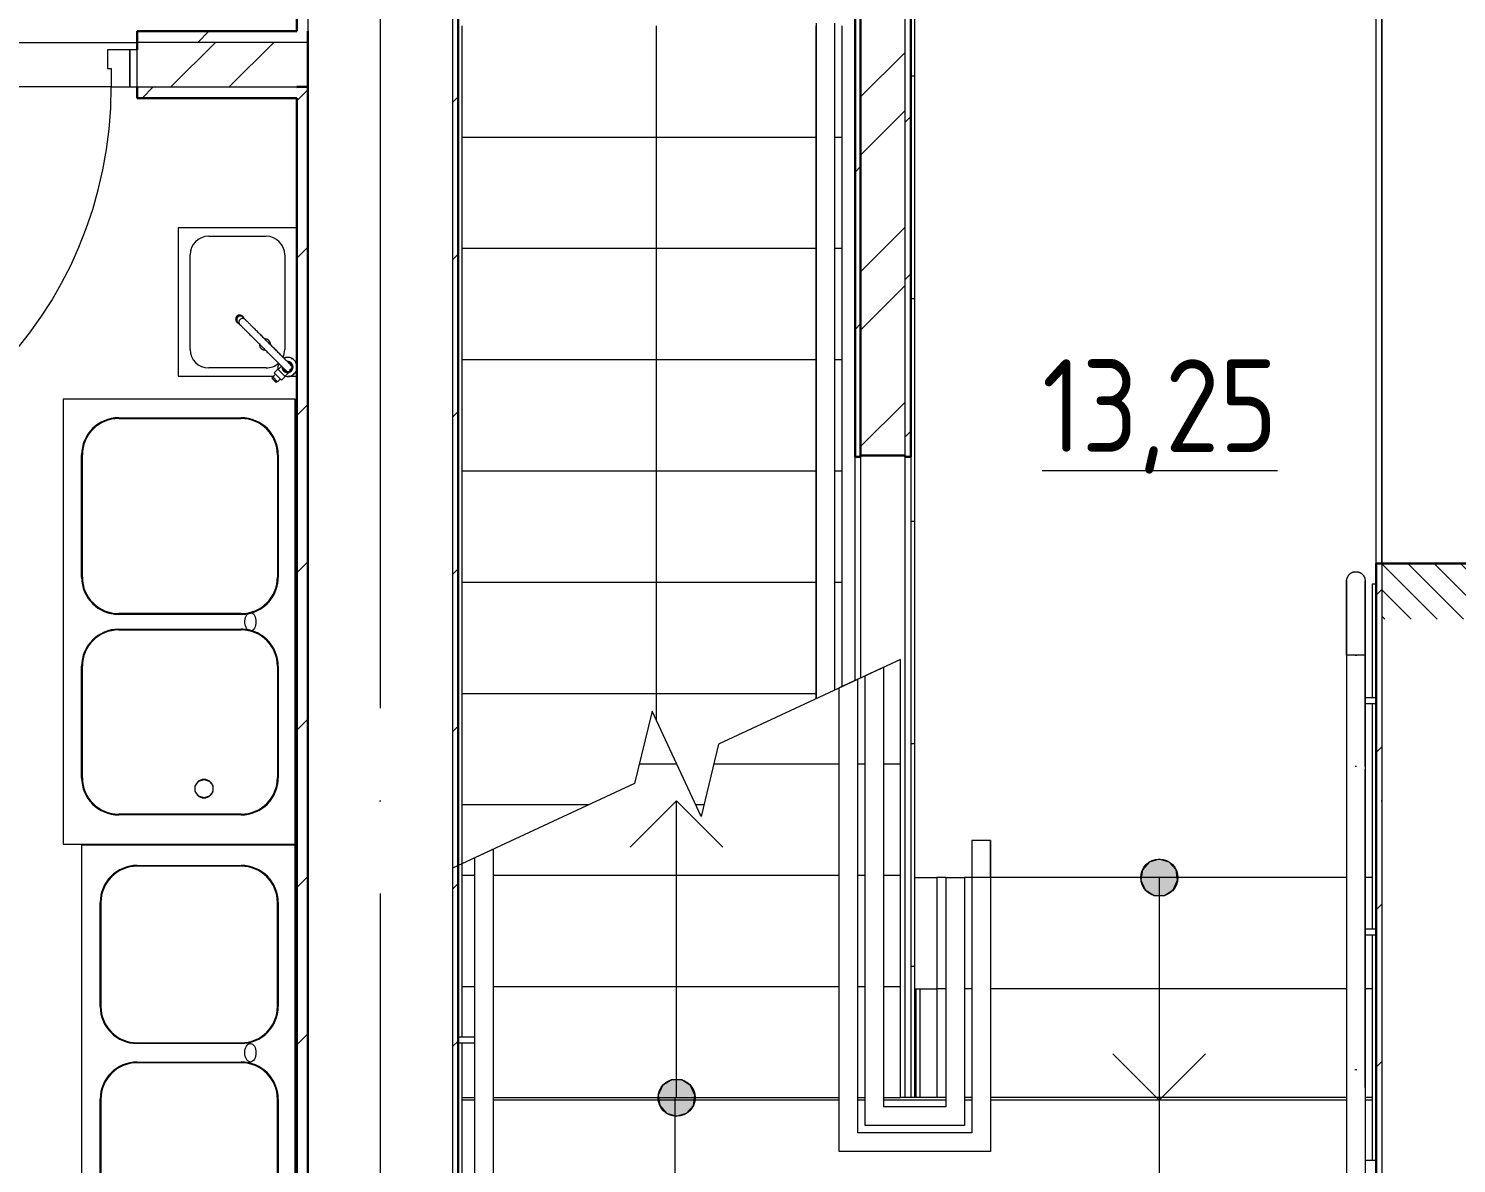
# Model space of a CAD drawing. Header units: millimetres. Extents: x -88595 to 880822, y -1054509 to -148035.
# Drawn here: x 203415 to 207264, y -246229 to -243169 of the extents above; entities that cross this region are included whole.
import ezdxf

# ---------------------------------------------------------------- set-up
doc = ezdxf.new("R2010")
doc.units = ezdxf.units.MM
doc.linetypes.add('ADSK_Линия сетки', pattern=[25, 20, -2.5, 0, -2.5])
doc.linetypes.add('ADSK_Штриховая_ш2 п1_5', pattern=[4.5, 3, -1.5])
for name, color, linetype, lineweight in [('Двери', 7, 'Continuous', 9), ('Лестницы', 7, 'Continuous', 9), ('Марки помещений', 7, 'Continuous', 20), ('Обобщенные модели', 7, 'Continuous', 18), ('Оборудование', 7, 'Continuous', 18), ('Ограждение', 7, 'Continuous', 9), ('Оси', 7, 'Continuous', 9), ('Перекрытие', 7, 'Continuous', 18), ('Сантехника', 7, 'Continuous', 18), ('Стены внутренние', 7, 'Continuous', 18), ('Стены наружные', 7, 'Continuous', 18), ('Стены штриховка', 7, 'Continuous', 9), ('Стрелки вверх', 7, 'Continuous', 18)]:
    doc.layers.add(name, color=color, linetype=linetype, lineweight=lineweight)
doc.styles.add('GOST Common_3', font='GOST_Common.ttf', dxfattribs={"width": 0.9, "height": 2.5})

# ---------------------------------------------------------------- blocks, each defined once
blk = doc.blocks.new('1 этаж')
at = {"layer": 'Двери', "lineweight": 18, "true_color": 0xff0000}
h = blk.add_hatch(dxfattribs=at)
h.set_pattern_fill('FP_2', color=1, angle=-90, style=0, pattern_type=2)
h.set_pattern_definition([(315, (243467.71, 684677.605), (35.3553, 35.3553), [])])
h.paths.add_polyline_path([(243192.7, 683552.6), (243742.7, 683552.6), (243742.7, 683702.6), (243192.7, 683702.6)])
h.paths.add_polyline_path([(243192.7, 685402.6), (243742.7, 685402.6), (243742.7, 685552.6), (243192.7, 685552.6)])
at = {"layer": 'Ограждение'}
h = blk.add_hatch(dxfattribs=at)
h.set_pattern_fill('FP_25', color=256, style=0, pattern_type=2)
h.set_pattern_definition([(0, (215928.7, 665702.34), (0, 600), []), (90, (215928.7, 665702.34), (-600, 4e-14), [])])
h.paths.add_polyline_path([(241922.7, 682262.6), (241932.7, 682262.6), (241932.7, 685392.6), (241922.7, 685402.6), (241922.7, 682289.9)])
at = {"layer": 'Стрелки вверх'}
h = blk.add_hatch(color=256, dxfattribs=at)
edge = h.paths.add_edge_path()
edge.add_arc((242592.7, 682855.7), 50, 0, 360)
for points in [[(242606.8, 682807.7), (242630.5, 682822.9), (242642.2, 682848.6), (242638.2, 682876.4), (242619.7, 682897.7), (242592.7, 682905.7), (242565.7, 682897.7), (242547.2, 682876.4), (242543.2, 682848.6), (242554.9, 682822.9), (242578.6, 682807.7)], [(241291.5, 682212.6), (241318.5, 682220.5), (241336.9, 682241.8), (241341, 682269.7), (241329.2, 682295.3), (241305.5, 682310.6), (241277.4, 682310.6), (241253.7, 682295.3), (241242, 682269.7), (241246, 682241.8), (241264.4, 682220.5)]]:
    blk.add_hatch(color=256, dxfattribs=at).paths.add_polyline_path(points)
h = blk.add_hatch(color=256, dxfattribs=at)
edge = h.paths.add_edge_path()
edge.add_arc((241291.5, 682262.6), 50, 0, 360)
at = {"layer": 'Двери'}
for p, q in [((239817.7, 685087.6), (239757.7, 685087.6)), ((239757.7, 685087.6), (239757.7, 685037.6)), ((239817.7, 684987.6), (239817.7, 685087.6)), ((239817.7, 685087.6), (239817.7, 684987.6)), ((239837.7, 685087.6), (239817.7, 685087.6)), ((239837.7, 684987.6), (239837.7, 685087.6)), ((239757.7, 685037.6), (239767.7, 685037.6)), ((239767.7, 685037.6), (239767.7, 684987.6)), ((239767.7, 684987.6), (239817.7, 684987.6)), ((239817.7, 684987.6), (239837.7, 684987.6))]:
    blk.add_line(p, q, dxfattribs=at)
at = {"layer": 'Двери', "linetype": 'ADSK_Штриховая_ш2 п1_5'}
for p, q in [((243742.7, 683702.6), (243192.7, 683702.6)), ((243192.7, 683702.6), (243192.7, 683552.6))]:
    blk.add_line(p, q, dxfattribs=at)
at = {"layer": 'Двери'}
blk.add_arc((238657.7, 684987.6), 1110, 270, 0, dxfattribs=at)
at = {"layer": 'Лестницы'}
for p, q in [((240712.7, 684852.6), (241668.1, 684852.6)), ((240712.7, 684852.6), (241668.1, 684852.6)), ((241718.1, 684852.6), (241738.1, 684852.6)), ((241718.1, 684852.6), (241738.1, 684852.6)), ((240712.7, 684552.6), (241668.1, 684552.6)), ((240712.7, 684552.6), (241668.1, 684552.6)), ((241718.1, 684552.6), (241738.1, 684552.6)), ((241718.1, 684552.6), (241738.1, 684552.6)), ((240712.7, 684252.6), (241668.1, 684252.6)), ((240712.7, 684252.6), (241668.1, 684252.6)), ((241718.1, 684252.6), (241738.1, 684252.6)), ((241718.1, 684252.6), (241738.1, 684252.6)), ((240712.7, 683952.6), (241668.1, 683952.6)), ((240712.7, 683952.6), (241668.1, 683952.6)), ((241718.1, 683952.6), (241738.1, 683952.6)), ((241718.1, 683952.6), (241738.1, 683952.6)), ((240712.7, 683652.6), (241668.1, 683652.6)), ((240712.7, 683652.6), (241668.1, 683652.6)), ((241718.1, 683652.6), (241738.1, 683652.6)), ((241718.1, 683652.6), (241738.1, 683652.6)), ((241895.2, 683444.1), (241404.7, 683215.4)), ((241895.2, 683162.6), (241895.2, 683444.1)), ((240712.7, 683352.6), (241668.1, 683352.6)), ((240712.7, 683352.6), (241668.1, 683352.6)), ((241225.4, 683304.2), (241178.2, 683109.8)), ((241357.5, 683021), (241225.4, 683304.2)), ((241404.7, 683215.4), (241357.5, 683021)), ((241191, 683162.6), (241291.5, 683162.6)), ((241191, 683162.6), (241291.5, 683162.6)), ((241391.9, 683162.6), (241730.2, 683162.6)), ((241391.9, 683162.6), (241730.2, 683162.6)), ((241780.2, 683162.6), (241800.2, 683162.6)), ((241780.2, 683162.6), (241800.2, 683162.6)), ((241850.2, 683162.6), (241895.2, 683162.6)), ((241850.2, 683162.6), (241895.2, 683162.6)), ((241895.2, 682862.6), (241895.2, 683162.6)), ((241178.2, 683109.8), (240687.7, 682881.1)), ((240712.7, 683052.6), (241055.6, 683052.6)), ((240712.7, 683052.6), (241055.6, 683052.6)), ((241342.8, 683052.6), (241365.2, 683052.6)), ((241342.8, 683052.6), (241365.2, 683052.6)), ((240712.7, 682862.6), (240747.7, 682862.6)), ((240712.7, 682862.6), (240747.7, 682862.6)), ((240797.7, 682862.6), (241730.2, 682862.6)), ((240797.7, 682862.6), (241730.2, 682862.6)), ((241780.2, 682862.6), (241800.2, 682862.6)), ((241780.2, 682862.6), (241800.2, 682862.6)), ((241850.2, 682862.6), (241895.2, 682862.6)), ((241850.2, 682862.6), (241895.2, 682862.6)), ((241895.2, 682562.6), (241895.2, 682862.6)), ((242017.7, 682855.7), (241992.7, 682855.7)), ((241992.7, 682855.7), (241992.7, 682555.7)), ((242017.7, 682855.7), (241992.7, 682855.7)), ((242087.7, 682855.7), (242067.7, 682855.7)), ((242087.7, 682855.7), (242067.7, 682855.7)), ((243097.7, 682855.7), (242137.7, 682855.7)), ((243097.7, 682855.7), (242137.7, 682855.7)), ((243167.7, 682855.7), (243147.7, 682855.7)), ((243167.7, 682855.7), (243147.7, 682855.7)), ((240712.7, 682562.6), (240747.7, 682562.6)), ((240712.7, 682562.6), (240747.7, 682562.6)), ((240797.7, 682562.6), (241730.2, 682562.6)), ((240797.7, 682562.6), (241730.2, 682562.6)), ((241780.2, 682562.6), (241800.2, 682562.6)), ((241780.2, 682562.6), (241800.2, 682562.6)), ((241850.2, 682562.6), (241895.2, 682562.6)), ((241850.2, 682562.6), (241895.2, 682562.6)), ((241895.2, 682262.6), (241895.2, 682562.6)), ((241992.7, 682555.7), (241992.7, 682262.6)), ((242017.7, 682555.7), (241992.7, 682555.7)), ((242017.7, 682555.7), (241992.7, 682555.7)), ((242087.7, 682555.7), (242067.7, 682555.7)), ((242087.7, 682555.7), (242067.7, 682555.7)), ((243097.7, 682555.7), (242137.7, 682555.7)), ((243097.7, 682555.7), (242137.7, 682555.7)), ((243167.7, 682555.7), (243147.7, 682555.7)), ((243167.7, 682555.7), (243147.7, 682555.7)), ((240712.7, 682262.6), (240747.7, 682262.6)), ((240712.7, 682262.6), (240747.7, 682262.6)), ((240797.7, 682262.6), (241730.2, 682262.6)), ((240797.7, 682262.6), (241730.2, 682262.6)), ((241780.2, 682262.6), (241800.2, 682262.6)), ((241780.2, 682262.6), (241800.2, 682262.6)), ((241850.2, 682262.6), (241895.2, 682262.6)), ((241850.2, 682262.6), (241895.2, 682262.6)), ((241992.7, 682262.6), (241895.2, 682262.6)), ((242017.7, 682262.6), (241992.7, 682262.6)), ((242017.7, 682255.7), (241992.7, 682255.7)), ((242087.7, 682262.6), (242067.7, 682262.6)), ((242087.7, 682255.7), (242067.7, 682255.7)), ((243097.7, 682262.6), (242137.7, 682262.6)), ((243097.7, 682255.7), (242137.7, 682255.7)), ((243167.7, 682262.6), (243147.7, 682262.6)), ((243167.7, 682255.7), (243147.7, 682255.7))]:
    blk.add_line(p, q, dxfattribs=at)
at = {"layer": 'Обобщенные модели', "lineweight": 9}
for p, q in [((239993.9, 683088.2), (239993.9, 683103)), ((239994.3, 683103.8), (240002.6, 683115.2)), ((240003.6, 683116), (240017.7, 683120.6)), ((240017.7, 683120.6), (240031.8, 683116)), ((240032.8, 683115.2), (240041.1, 683103.8)), ((240041.5, 683103), (240041.5, 683088.2)), ((240002.6, 683076), (239994.3, 683087.4)), ((240017.7, 683070.6), (240003.6, 683075.2)), ((240031.8, 683075.2), (240017.7, 683070.6)), ((240041.1, 683087.4), (240032.8, 683076))]:
    blk.add_line(p, q, dxfattribs=at)
for start, end in [(98.0255, 105), (98.0255, 105), (98.0255, 105), (59.3039, 65.3352), (59.3039, 65.3352), (59.3039, 65.3352), (24.6648, 30), (24.6648, 30), (24.6648, 30), (165, 171.9745), (165, 171.9745), (165, 171.9745), (278.0255, 285), (278.0255, 285), (278.0255, 285), (311.1897, 318.8103), (311.1897, 318.8103), (311.1897, 318.8103), (345, 351.9745), (345, 351.9745), (345, 351.9745)]:
    blk.add_arc((240242.7, 684232.6), 25, start, end, dxfattribs=at)
at = {"layer": 'Ограждение'}
for p, q in [((241932.7, 685392.6), (241932.7, 682262.6)), ((240712.7, 685152.6), (240712.7, 682892.7)), ((241668.1, 685160), (241668.1, 683338.2)), ((241668.1, 683338.2), (241668.1, 685152.6)), ((241718.1, 683361.6), (241718.1, 685160)), ((241718.1, 683361.6), (241718.1, 685152.6)), ((241738.1, 683370.9), (241738.1, 685152.6)), ((243167.7, 683647.6), (243177.7, 683647.6)), ((243167.7, 683340.3), (243167.7, 683647.6)), ((243097.7, 683455.7), (243097.7, 683155.2)), ((243147.7, 683455.7), (243097.7, 683455.7)), ((243097.7, 683455.7), (243097.7, 683155.7)), ((243125, 683455.7), (243120.4, 683455.7)), ((243120.4, 683455.7), (243122.7, 683455.7)), ((243122.7, 683455.7), (243125, 683455.7)), ((243147.7, 683155.2), (243147.7, 683455.7)), ((243147.7, 683455.7), (243147.7, 683155.7)), ((241850.2, 683423.2), (241800.2, 683399.8)), ((241850.2, 683423.2), (241800.2, 683399.8)), ((241800.2, 682187.6), (241800.2, 683399.8)), ((241850.2, 682237.6), (241850.2, 683423.2)), ((241780.2, 683390.5), (241730.2, 683367.2)), ((241730.2, 682268), (241730.2, 683367.2)), ((241780.2, 682268), (241780.2, 683390.5)), ((243177.7, 683340.6), (243147.7, 683340.6)), ((243147.7, 683325.6), (243177.7, 683325.6)), ((243167.7, 682716.4), (243167.7, 683325.8)), ((243097.7, 683155.7), (243097.7, 682262.6)), ((243097.7, 683148.6), (243097.7, 682289.5)), ((243147.7, 683155.7), (243147.7, 682262.6)), ((243147.7, 682289.5), (243147.7, 683148.6)), ((242087.7, 682955.7), (242087.7, 682855.7)), ((242137.7, 682955.7), (242087.7, 682955.7)), ((242087.7, 682955.7), (242087.7, 682855.7)), ((242115, 682955.7), (242110.4, 682955.7)), ((242137.7, 682855.7), (242137.7, 682955.7)), ((242137.7, 682955.7), (242137.7, 682855.7)), ((240797.7, 682932.4), (240747.7, 682909)), ((240747.7, 681962.6), (240747.7, 682909)), ((240797.7, 681962.6), (240797.7, 682932.4)), ((240712.7, 682892.7), (240702.7, 682888.1)), ((240712.7, 682892.7), (240712.7, 682425.3)), ((242017.7, 682855.7), (242067.7, 682855.7)), ((242017.7, 682855.7), (242017.7, 682237.6)), ((242067.7, 682855.7), (242067.7, 682187.6)), ((242137.7, 682855.7), (242087.7, 682855.7)), ((242087.7, 682855.7), (242087.7, 682167.6)), ((242137.7, 682855.7), (242137.7, 682117.6)), ((243177.7, 682716.6), (243147.7, 682716.6)), ((243147.7, 682701.6), (243177.7, 682701.6)), ((243167.7, 682092.5), (243167.7, 682701.9)), ((241937.7, 682262.6), (241937.7, 682555.7)), ((241947.7, 682262.6), (241947.7, 682555.7)), ((240747.7, 682425.5), (240702.7, 682425.5)), ((240702.7, 682410.5), (240747.7, 682410.5)), ((240712.7, 682410.8), (240712.7, 681962.6)), ((243125.3, 682337.2), (243120.1, 682337.2)), ((241730.2, 682117.6), (241730.2, 682268)), ((241780.2, 682167.6), (241780.2, 682268)), ((243097.7, 682262.6), (243097.7, 681962.6)), ((243147.7, 682262.6), (243147.7, 681962.6)), ((242017.7, 682237.6), (241850.2, 682237.6)), ((241880.6, 682167.6), (241780.2, 682167.6)), ((242067.7, 682187.6), (241800.2, 682187.6)), ((242087.7, 682167.6), (241880.6, 682167.6)), ((241880.6, 682117.6), (241730.2, 682117.6)), ((242137.7, 682117.6), (241880.6, 682117.6)), ((243177.7, 682092.7), (243147.7, 682092.7))]:
    blk.add_line(p, q, dxfattribs=at)
at = {"layer": 'Ограждение', "flags": 128}
for points in [[(243097.7, 683655.7), (243097.7, 683656.7), (243097.8, 683657.7), (243097.9, 683658.7), (243098, 683659.7), (243098.2, 683660.6), (243098.4, 683661.6), (243098.7, 683662.6), (243099, 683663.5), (243099.3, 683664.5), (243099.7, 683665.4), (243100.1, 683666.3), (243100.5, 683667.2), (243101, 683668.1), (243101.5, 683669), (243102.1, 683669.8), (243102.7, 683670.6), (243103.3, 683671.4), (243103.9, 683672.2), (243104.6, 683672.9), (243105.3, 683673.6), (243106, 683674.3), (243106.8, 683674.9), (243107.6, 683675.6), (243108.4, 683676.2), (243109.2, 683676.7), (243110.1, 683677.2), (243110.9, 683677.7), (243111.8, 683678.2), (243112.7, 683678.6), (243113.7, 683679), (243114.6, 683679.3), (243115.5, 683679.6), (243116.5, 683679.9), (243117.5, 683680.1), (243118.5, 683680.3), (243119.5, 683680.5), (243120.4, 683680.6), (243121.4, 683680.6), (243122.4, 683680.7), (243122.7, 683680.7)], [(243122.7, 683680.7), (243123.7, 683680.7), (243124.7, 683680.6), (243125.7, 683680.5), (243126.7, 683680.4), (243127.7, 683680.2), (243128.7, 683680), (243129.6, 683679.7), (243130.6, 683679.4), (243131.5, 683679.1), (243132.4, 683678.7), (243133.4, 683678.3), (243134.3, 683677.8), (243135.1, 683677.4), (243136, 683676.9), (243136.8, 683676.3), (243137.6, 683675.7), (243138.4, 683675.1), (243139.2, 683674.5), (243139.9, 683673.8), (243140.6, 683673.1), (243141.3, 683672.4), (243142, 683671.6), (243142.6, 683670.8), (243143.2, 683670), (243143.7, 683669.2), (243144.3, 683668.3), (243144.8, 683667.5), (243145.2, 683666.6), (243145.6, 683665.7), (243146, 683664.7), (243146.4, 683663.8), (243146.7, 683662.8), (243146.9, 683661.9), (243147.2, 683660.9), (243147.3, 683659.9), (243147.5, 683658.9), (243147.6, 683657.9), (243147.7, 683656.9), (243147.7, 683655.9), (243147.7, 683655.7)], [(243097.7, 683455.7), (243097.7, 683463.7), (243097.7, 683471.7), (243097.7, 683479.6), (243097.7, 683487.5), (243097.7, 683495.4), (243097.7, 683503.2), (243097.7, 683510.9), (243097.7, 683518.6), (243097.7, 683526.1), (243097.7, 683533.6), (243097.7, 683540.9), (243097.7, 683548), (243097.7, 683555), (243097.7, 683561.9), (243097.7, 683568.6), (243097.7, 683575.1), (243097.7, 683581.4), (243097.7, 683587.6), (243097.7, 683593.5), (243097.7, 683599.1), (243097.7, 683604.6), (243097.7, 683609.8), (243097.7, 683614.8), (243097.7, 683619.5), (243097.7, 683624), (243097.7, 683628.2), (243097.7, 683632.1), (243097.7, 683635.7), (243097.7, 683639), (243097.7, 683642.1), (243097.7, 683644.8), (243097.7, 683647.3), (243097.7, 683649.4), (243097.7, 683651.2), (243097.7, 683652.8), (243097.7, 683654), (243097.7, 683654.8), (243097.7, 683655.4), (243097.7, 683655.7), (243097.7, 683655.7)], [(243097.7, 683655.7), (243097.7, 683655.5), (243097.7, 683655), (243097.7, 683654.2), (243097.7, 683653.1), (243097.7, 683651.7), (243097.7, 683649.9), (243097.7, 683647.9), (243097.7, 683645.5), (243097.7, 683642.9), (243097.7, 683639.9), (243097.7, 683636.6), (243097.7, 683633.1), (243097.7, 683629.2), (243097.7, 683625.1), (243097.7, 683620.7), (243097.7, 683616.1), (243097.7, 683611.2), (243097.7, 683606), (243097.7, 683600.6), (243097.7, 683595), (243097.7, 683589.2), (243097.7, 683583.1), (243097.7, 683576.8), (243097.7, 683570.4), (243097.7, 683563.7), (243097.7, 683556.9), (243097.7, 683549.9), (243097.7, 683542.8), (243097.7, 683535.5), (243097.7, 683528.1), (243097.7, 683520.6), (243097.7, 683513), (243097.7, 683505.3), (243097.7, 683497.5), (243097.7, 683489.7), (243097.7, 683481.8), (243097.7, 683473.8), (243097.7, 683465.8), (243097.7, 683457.8), (243097.7, 683455.7)], [(243147.7, 683455.7), (243147.7, 683463.7), (243147.7, 683471.7), (243147.7, 683479.6), (243147.7, 683487.5), (243147.7, 683495.4), (243147.7, 683503.2), (243147.7, 683510.9), (243147.7, 683518.6), (243147.7, 683526.1), (243147.7, 683533.6), (243147.7, 683540.9), (243147.7, 683548), (243147.7, 683555), (243147.7, 683561.9), (243147.7, 683568.6), (243147.7, 683575.1), (243147.7, 683581.4), (243147.7, 683587.6), (243147.7, 683593.5), (243147.7, 683599.1), (243147.7, 683604.6), (243147.7, 683609.8), (243147.7, 683614.8), (243147.7, 683619.5), (243147.7, 683624), (243147.7, 683628.2), (243147.7, 683632.1), (243147.7, 683635.7), (243147.7, 683639), (243147.7, 683642.1), (243147.7, 683644.8), (243147.7, 683647.3), (243147.7, 683649.4), (243147.7, 683651.2), (243147.7, 683652.8), (243147.7, 683654), (243147.7, 683654.8), (243147.7, 683655.4), (243147.7, 683655.7), (243147.7, 683655.7)], [(243147.7, 683655.7), (243147.7, 683655.5), (243147.7, 683655), (243147.7, 683654.2), (243147.7, 683653.1), (243147.7, 683651.7), (243147.7, 683649.9), (243147.7, 683647.9), (243147.7, 683645.5), (243147.7, 683642.9), (243147.7, 683639.9), (243147.7, 683636.6), (243147.7, 683633.1), (243147.7, 683629.2), (243147.7, 683625.1), (243147.7, 683620.7), (243147.7, 683616.1), (243147.7, 683611.2), (243147.7, 683606), (243147.7, 683600.6), (243147.7, 683595), (243147.7, 683589.2), (243147.7, 683583.1), (243147.7, 683576.8), (243147.7, 683570.4), (243147.7, 683563.7), (243147.7, 683556.9), (243147.7, 683549.9), (243147.7, 683542.8), (243147.7, 683535.5), (243147.7, 683528.1), (243147.7, 683520.6), (243147.7, 683513), (243147.7, 683505.3), (243147.7, 683497.5), (243147.7, 683489.7), (243147.7, 683481.8), (243147.7, 683473.8), (243147.7, 683465.8), (243147.7, 683457.8), (243147.7, 683455.7)]]:
    blk.add_lwpolyline(points, dxfattribs=at)
at = {"layer": 'Ограждение'}
blk.add_open_spline([(243124.7, 683155.7), (243124, 683155.7), (243122.7, 683155.7), (243121.4, 683155.7), (243120.7, 683155.7)], degree=3, dxfattribs=at)
at = {"layer": 'Оси', "linetype": 'ADSK_Линия сетки', "ltscale": 100}
for p, q in [((240492.7, 697813.2), (240492.7, 676562.6)), ((243192.7, 697813.2), (243192.7, 676562.6))]:
    blk.add_line(p, q, dxfattribs=at)
at = {"layer": 'Перекрытие', "color": 49, "ltscale": 100, "true_color": 0x464646}
for p, q in [((243192.7, 683702.6), (243192.7, 685402.6)), ((241932.7, 682855.7), (241992.7, 682855.7)), ((241932.7, 682555.7), (241992.7, 682555.7)), ((240747.7, 682255.7), (240712.7, 682255.7)), ((241730.2, 682255.7), (240797.7, 682255.7)), ((241800.2, 682255.7), (241780.2, 682255.7)), ((242017.7, 682255.7), (241850.2, 682255.7)), ((242087.7, 682255.7), (242067.7, 682255.7)), ((243097.7, 682255.7), (242137.7, 682255.7)), ((243167.7, 682255.7), (243147.7, 682255.7))]:
    blk.add_line(p, q, dxfattribs=at)
at = {"layer": 'Сантехника'}
for p, q in [((240267.7, 684607.6), (239947.7, 684607.6)), ((239947.7, 684607.6), (239947.7, 684207.6)), ((240030.2, 684585.1), (240185.2, 684585.1)), ((239980.2, 684280.1), (239980.2, 684535.1)), ((240235.2, 684535.1), (240235.2, 684280.1)), ((240123.1, 684367.6), (240121.3, 684369.4)), ((240128.7, 684360.7), (240122.6, 684366.8)), ((240105.9, 684354), (240107.7, 684352.2)), ((240108.5, 684352.7), (240114.6, 684346.6)), ((239947.7, 684207.6), (240206.7, 684207.6)), ((240185.2, 684230.1), (240030.2, 684230.1)), ((240201.5, 684202.7), (240203.8, 684205)), ((240210.2, 684212.8), (240203.1, 684205.7)), ((240204, 684204.8), (240203.1, 684205.7)), ((240203.8, 684205), (240215.1, 684193.7)), ((240216.6, 684226.3), (240206.7, 684216.4)), ((240216.6, 684206.5), (240206.7, 684216.4)), ((240226.5, 684216.4), (240216.6, 684226.3)), ((240226.5, 684196.6), (240216.6, 684206.5)), ((240226.5, 684234.8), (240217.3, 684225.6)), ((240236.4, 684206.5), (240226.5, 684216.4)), ((240226.5, 684196.6), (240236.4, 684206.5)), ((240235.7, 684207.2), (240248.6, 684220)), ((240243.2, 684207.6), (240267.7, 684207.6)), ((240200.8, 684202), (240201.7, 684202.9)), ((240212.1, 684190.7), (240200.8, 684202)), ((240201.5, 684202.7), (240212.8, 684191.4)), ((240213, 684191.6), (240212.1, 684190.7)), ((240215.1, 684193.7), (240212.8, 684191.4)), ((240215.8, 684193), (240214.9, 684193.9)), ((240215.8, 684193), (240222.9, 684200.1)), ((239637.7, 684145.6), (239637.7, 682945.6)), ((240262.7, 684145.6), (239637.7, 684145.6)), ((240262.7, 684145.6), (240262.7, 682945.6)), ((240262.7, 684145.6), (240267.7, 684145.6)), ((239787.7, 684095.6), (240117.7, 684095.6)), ((239787.7, 684093.6), (240117.7, 684093.6)), ((239687.7, 683665.6), (239687.7, 683995.6)), ((239689.7, 683665.6), (239689.7, 683995.6)), ((240215.7, 683995.6), (240215.7, 683665.6)), ((240217.7, 683995.6), (240217.7, 683665.6)), ((240117.7, 683567.6), (239787.7, 683567.6)), ((240117.7, 683565.6), (239787.7, 683565.6)), ((239787.7, 683525.6), (240117.7, 683525.6)), ((239787.7, 683523.6), (240117.7, 683523.6)), ((239687.7, 683124.9), (239687.7, 683425.6)), ((239689.7, 683124.9), (239689.7, 683425.6)), ((240215.7, 683425.6), (240215.7, 683124.9)), ((240217.7, 683425.6), (240217.7, 683124.9)), ((240117.7, 683026.9), (239787.7, 683026.9)), ((240117.7, 683024.9), (239787.7, 683024.9)), ((239637.7, 682945.6), (240262.7, 682945.6)), ((239687.7, 682943.6), (239687.7, 681293.6)), ((240262.7, 682943.6), (239687.7, 682943.6)), ((240267.7, 682945.6), (240262.7, 682945.6)), ((240262.7, 682943.6), (240262.7, 681293.6)), ((240262.7, 682943.6), (240267.7, 682943.6)), ((239837.7, 682888.6), (240117.7, 682888.6)), ((240117.7, 682886.6), (239837.7, 682886.6)), ((239737.7, 682508.6), (239737.7, 682788.6)), ((239739.7, 682788.6), (239739.7, 682508.6)), ((240215.7, 682508.6), (240215.7, 682788.6)), ((240217.7, 682788.6), (240217.7, 682508.6)), ((239837.7, 682410.6), (240117.7, 682410.6)), ((240117.7, 682408.6), (239837.7, 682408.6)), ((239837.7, 682358.6), (240117.7, 682358.6)), ((240117.7, 682356.6), (239837.7, 682356.6)), ((239737.7, 681978.6), (239737.7, 682258.6)), ((239739.7, 682258.6), (239739.7, 681978.6)), ((240215.7, 681978.6), (240215.7, 682258.6)), ((240217.7, 682258.6), (240217.7, 681978.6))]:
    blk.add_line(p, q, dxfattribs=at)
at = {"layer": 'Сантехника', "flags": 128}
for points in [[(240249.8, 684239.7), (240249.7, 684239.7), (240249.6, 684239.9), (240249.3, 684240.1), (240249, 684240.4), (240248.6, 684240.9), (240248, 684241.4), (240247.4, 684242), (240246.7, 684242.8), (240245.9, 684243.6), (240245, 684244.5), (240244, 684245.5), (240242.9, 684246.6), (240241.7, 684247.7), (240240.5, 684249), (240239.1, 684250.3), (240237.7, 684251.7), (240236.2, 684253.2), (240234.7, 684254.8), (240233, 684256.4), (240231.3, 684258.1), (240229.5, 684259.9), (240227.7, 684261.8), (240225.8, 684263.7), (240223.8, 684265.6), (240221.8, 684267.7), (240219.7, 684269.7), (240217.6, 684271.9), (240215.4, 684274), (240213.2, 684276.2), (240211, 684278.5), (240208.7, 684280.8), (240206.4, 684283.1), (240204, 684285.4), (240201.6, 684287.8), (240199.2, 684290.2), (240196.8, 684292.6), (240194.4, 684295), (240192, 684297.5), (240189.6, 684299.9), (240187.1, 684302.3), (240184.7, 684304.8), (240182.3, 684307.2), (240179.9, 684309.6), (240177.4, 684312), (240175.1, 684314.4), (240172.7, 684316.7), (240170.4, 684319.1), (240168.1, 684321.4), (240165.8, 684323.7), (240163.6, 684325.9), (240161.4, 684328.1), (240159.2, 684330.2), (240157.1, 684332.3), (240155.1, 684334.4), (240153.1, 684336.4), (240151.1, 684338.3), (240149.3, 684340.2), (240147.4, 684342), (240145.7, 684343.8), (240144, 684345.4), (240142.4, 684347.1), (240140.9, 684348.6), (240139.4, 684350), (240138, 684351.4), (240136.7, 684352.7), (240135.5, 684353.9), (240134.4, 684355.1), (240133.3, 684356.1), (240132.4, 684357.1), (240131.5, 684357.9), (240130.8, 684358.7), (240130.1, 684359.4), (240129.5, 684359.9), (240129, 684360.4), (240128.7, 684360.7)], [(240114.6, 684346.6), (240115, 684346.1), (240115.5, 684345.6), (240116.2, 684345), (240116.9, 684344.3), (240117.7, 684343.5), (240118.6, 684342.6), (240119.5, 684341.6), (240120.6, 684340.6), (240121.8, 684339.4), (240123, 684338.2), (240124.3, 684336.8), (240125.7, 684335.4), (240127.2, 684333.9), (240128.8, 684332.4), (240130.4, 684330.8), (240132.1, 684329.1), (240133.9, 684327.3), (240135.7, 684325.4), (240137.6, 684323.5), (240139.6, 684321.6), (240141.6, 684319.6), (240143.7, 684317.5), (240145.8, 684315.4), (240148, 684313.2), (240150.2, 684311), (240152.4, 684308.8), (240154.7, 684306.5), (240157, 684304.2), (240159.3, 684301.8), (240161.7, 684299.5), (240164.1, 684297.1), (240166.5, 684294.7), (240168.9, 684292.2), (240171.4, 684289.8), (240173.8, 684287.4), (240176.2, 684284.9), (240178.7, 684282.5), (240181.1, 684280.1), (240183.5, 684277.7), (240185.9, 684275.3), (240188.3, 684272.9), (240190.6, 684270.5), (240193, 684268.2), (240195.3, 684265.9), (240197.6, 684263.6), (240199.8, 684261.4), (240202, 684259.2), (240204.2, 684257), (240206.3, 684254.9), (240208.3, 684252.8), (240210.3, 684250.8), (240212.3, 684248.9), (240214.2, 684247), (240216, 684245.2), (240217.8, 684243.4), (240219.4, 684241.7), (240221.1, 684240.1), (240222.6, 684238.6), (240224.1, 684237.1), (240225.5, 684235.7), (240226.8, 684234.4), (240228, 684233.2), (240229.1, 684232), (240230.2, 684231), (240231.1, 684230), (240232, 684229.2), (240232.8, 684228.4), (240233.5, 684227.7), (240234.1, 684227.1), (240234.6, 684226.6), (240235, 684226.2), (240235.3, 684225.9), (240235.5, 684225.7), (240235.6, 684225.6), (240235.6, 684225.5)], [(240135.1, 683524.1), (240132.8, 683526.9), (240130.9, 683530.3), (240129.3, 683534.3), (240128.3, 683538.6), (240127.8, 683543.2), (240127.8, 683548), (240128.3, 683552.6), (240129.3, 683557), (240130.9, 683560.9), (240132.8, 683564.4), (240135.1, 683567.1)], [(240146.4, 683569.8), (240149.1, 683568.2), (240151.5, 683565.8), (240153.6, 683562.7), (240155.4, 683559), (240156.7, 683554.8), (240157.4, 683550.3), (240157.7, 683545.6), (240157.4, 683540.9), (240156.7, 683536.4), (240155.4, 683532.2), (240153.6, 683528.5), (240151.5, 683525.4), (240149.1, 683523), (240146.4, 683521.4)], [(240142.7, 682358.6), (240139.8, 682359.1), (240137, 682360.5), (240134.4, 682362.8), (240132.1, 682365.9), (240130.2, 682369.7), (240128.9, 682374), (240128, 682378.7), (240127.7, 682383.6), (240128, 682388.5), (240128.9, 682393.2), (240130.2, 682397.5), (240132.1, 682401.3), (240134.4, 682404.4), (240137, 682406.7), (240139.8, 682408.1), (240142.7, 682408.6)], [(240142.7, 682408.6), (240145.6, 682408.1), (240148.5, 682406.7), (240151, 682404.4), (240153.3, 682401.3), (240155.2, 682397.5), (240156.6, 682393.2), (240157.4, 682388.5), (240157.7, 682383.6), (240157.4, 682378.7), (240156.6, 682374), (240155.2, 682369.7), (240153.3, 682365.9), (240151, 682362.8), (240148.5, 682360.5), (240145.6, 682359.1), (240142.7, 682358.6)]]:
    blk.add_lwpolyline(points, dxfattribs=at)
at = {"layer": 'Сантехника'}
for centre, radius, start, end in [((240030.2, 684535.1), 50, 90, 180), ((240185.2, 684535.1), 50, 0, 90), ((240181.8, 684293.5), 15, 172.2804, 180), ((240181.8, 684293.5), 15, 180, 277.3859), ((240181.8, 684293.5), 15, 0, 97.7177), ((240181.8, 684293.5), 15, 352.6148, 0), ((240030.2, 684280.1), 50, 180, 270), ((240185.2, 684280.1), 50, 334.8556, 0), ((240242.7, 684232.6), 26, 45, 111.9173), ((240242.7, 684232.6), 15, 45, 90), ((240242.7, 684232.6), 12.5, 45, 77.0717), ((240242.7, 684232.6), 26, 12.5447, 45), ((240185.2, 684280.1), 50, 270, 311.8058), ((240242.7, 684232.6), 26, 158.0827, 194.3766), ((240242.7, 684232.6), 15, 180, 225), ((240242.7, 684232.6), 12.5, 192.9283, 225), ((240242.7, 684232.6), 15, 225, 45), ((240242.7, 684232.6), 12.5, 225, 45), ((240242.7, 684232.6), 10, 213.5196, 255), ((240242.7, 684232.6), 26, 255.6234, 358.713), ((240242.7, 684232.6), 10, 300, 315), ((240242.7, 684232.6), 10, 15, 52.7789), ((240242.7, 684232.6), 10, 315, 330), ((239787.7, 683995.6), 100, 90, 180), ((239787.7, 683995.6), 98, 90, 180), ((240117.7, 683995.6), 100, 0, 90), ((240117.7, 683995.6), 98, 0, 90), ((239787.7, 683665.6), 100, 180, 270), ((239787.7, 683665.6), 98, 180, 270), ((240117.7, 683665.6), 98, 270, 0), ((240117.7, 683665.6), 100, 286.6954, 0), ((240117.7, 683665.6), 100, 332.3085, 341.8484), ((240117.7, 683665.6), 100, 346.2162, 0), ((240117.7, 683665.6), 100, 302.4383, 313.3296), ((240117.7, 683665.6), 100, 318.0756, 327.3254), ((240117.7, 683665.6), 100, 270, 299.5135), ((240117.7, 683665.6), 100, 270, 280.0002), ((239787.7, 683425.6), 100, 90, 180), ((239787.7, 683425.6), 98, 90, 180), ((240117.7, 683425.6), 100, 79.9998, 90), ((240117.7, 683425.6), 98, 0, 90), ((240117.7, 683425.6), 100, 73.3046, 79.9998), ((240117.7, 683425.6), 100, 0, 73.3046), ((239787.7, 683124.9), 100, 180, 270), ((239787.7, 683124.9), 98, 180, 270), ((240017.7, 683095.6), 25, 90, 270), ((240017.7, 683095.6), 25, 270, 90), ((240117.7, 683124.9), 100, 270, 0), ((240117.7, 683124.9), 98, 270, 0), ((239837.7, 682788.6), 100, 90, 180), ((239837.7, 682788.6), 98, 90, 180), ((240117.7, 682788.6), 100, 0, 90), ((240117.7, 682788.6), 98, 0, 90), ((239837.7, 682508.6), 100, 180, 270), ((239837.7, 682508.6), 98, 180, 270), ((240117.7, 682508.6), 100, 270, 0), ((240117.7, 682508.6), 98, 270, 0), ((239837.7, 682258.6), 100, 90, 180), ((240117.7, 682258.6), 100, 0, 90), ((239837.7, 682258.6), 98, 90, 180), ((240117.7, 682258.6), 98, 0, 90)]:
    blk.add_arc(centre, radius, start, end, dxfattribs=at)
for centre, major_axis, start_param, end_param in [((240113.6, 684361.7), (-7.7, -7.7), 4.712389, 6.673869), ((240115.4, 684359.9), (-7.7, -7.7), 5.513272, 6.680258), ((240115.6, 684359.8), (-7.07, -7.07), 4.974188, 5.497787), ((240115.6, 684359.8), (-7.07, -7.07), 5.517864, 6.477608), ((240113.6, 684361.7), (-7.7, -7.7), 2.750806, 4.712389), ((240115.4, 684359.9), (-7.7, -7.7), 4.712389, 4.975198), ((240115.6, 684359.8), (-7.07, -7.07), 4.712389, 4.954111), ((240115.4, 684359.9), (-7.7, -7.7), 4.449578, 4.712389), ((240115.6, 684359.8), (-7.07, -7.07), 4.470667, 4.712389), ((240115.6, 684359.8), (-7.07, -7.07), 3.926991, 4.45059), ((240115.4, 684359.9), (-7.7, -7.7), 2.744374, 3.91149), ((240115.6, 684359.8), (-7.07, -7.07), 3.403392, 3.906913), ((240115.6, 684359.8), (-7.07, -7.07), 2.94697, 3.364933)]:
    blk.add_ellipse(centre, major_axis=major_axis, ratio=0.971547, start_param=start_param, end_param=end_param, dxfattribs=at)
for points, knots in [([(240114.7, 684360.6), (240113.9, 684359.8), (240112.6, 684357.8), (240111.6, 684354.4), (240111.9, 684350.9), (240113.3, 684347.8), (240115.4, 684345.7), (240116.9, 684344.9), (240117.4, 684344.6)], [-1, -1, -1, -1, -0.8888889, -0.7777778, -0.6666667, -0.5555556, -0.4444444, -0.3898544, -0.3898544, -0.3898544, -0.3898544]), ([(240130.7, 684357.9), (240130.4, 684358.4), (240129.6, 684359.9), (240127.6, 684362), (240124.4, 684363.4), (240120.9, 684363.7), (240117.5, 684362.8), (240115.6, 684361.4), (240114.7, 684360.6)], [-0.6102501, -0.6102501, -0.6102501, -0.6102501, -0.5555556, -0.4444444, -0.3333333, -0.2222222, -0.1111111, 0, 0, 0, 0])]:
    blk.add_open_spline(points, degree=3, knots=knots, dxfattribs=at)
at = {"layer": 'Стены внутренние'}
for p, q in [((240297.7, 685437.6), (240297.7, 685137.6)), ((243192.7, 685402.6), (243192.7, 681077.6))]:
    blk.add_line(p, q, dxfattribs=at)
at = {"layer": 'Стены внутренние', "lineweight": 30}
blk.add_line((243742.7, 683702.6), (243192.7, 683702.6), dxfattribs=at)
at = {"layer": 'Стены наружные', "lineweight": 30}
for p, q in [((241772.7, 685552.6), (241772.7, 683990.4)), ((241787.7, 683990.4), (241787.7, 685537.6)), ((240267.7, 685482.6), (240267.7, 685137.6)), ((240702.7, 681077.6), (240702.7, 685482.6)), ((241922.7, 683990.5), (241922.7, 685402.6)), ((240267.7, 685137.6), (239837.7, 685137.6)), ((239837.7, 685137.6), (239837.7, 685087.6)), ((240297.7, 681062.6), (240297.7, 685137.6)), ((239837.7, 684987.6), (239837.7, 684957.6)), ((240267.7, 684987.6), (240297.7, 684987.6)), ((239837.7, 684957.6), (240267.7, 684957.6)), ((240267.7, 684957.6), (240267.7, 681092.6)), ((241772.7, 683990.4), (241787.7, 683990.4)), ((241787.7, 683993.9), (241907.7, 683993.9)), ((241907.7, 683993.9), (241907.7, 683990.5)), ((241907.7, 683990.5), (241922.7, 683990.5)), ((243177.7, 683702.6), (243177.7, 681077.6)), ((243192.7, 683702.6), (243177.7, 683702.6))]:
    blk.add_line(p, q, dxfattribs=at)
at = {"layer": 'Стены наружные'}
for p, q in [((240687.7, 685437.6), (240687.7, 681062.6)), ((243177.7, 683702.6), (243177.7, 685392.6)), ((238587.7, 685107.6), (239837.7, 685107.6)), ((239767.7, 684987.6), (238707.7, 684987.6)), ((241772.7, 683387), (241772.7, 683990.4)), ((241787.7, 683990.4), (241787.7, 683394)), ((241907.7, 682262.6), (241907.7, 683990.5)), ((241922.7, 683990.5), (241922.7, 682262.6))]:
    blk.add_line(p, q, dxfattribs=at)
at = {"layer": 'Стены наружные', "linetype": 'Continuous', "lineweight": 9}
for p, q in [((240000.9, 685107.6), (240030.9, 685137.6)), ((239928.6, 684987.6), (240048.6, 685107.6)), ((240085.7, 684987.6), (240205.7, 685107.6)), ((241787.7, 684960.9), (241907.7, 685080.9)), ((239850.9, 684957.6), (239880.9, 684987.6)), ((240267.7, 684950.2), (240297.7, 684980.2)), ((240687.7, 684945.9), (240702.7, 684960.9)), ((241787.7, 684803.7), (241907.7, 684923.7)), ((241907.7, 684893.1), (241922.7, 684908.1)), ((241772.7, 684758.1), (241787.7, 684773.1)), ((241787.7, 684489.4), (241907.7, 684609.4)), ((240267.7, 684525.9), (240297.7, 684555.9)), ((240687.7, 684521.7), (240702.7, 684536.7)), ((241907.7, 684468.9), (241922.7, 684483.9)), ((241787.7, 684332.3), (241907.7, 684452.3)), ((241772.7, 684333.9), (241787.7, 684348.9)), ((240267.7, 684101.7), (240297.7, 684131.7)), ((241787.7, 684017.9), (241907.7, 684137.9)), ((240687.7, 684097.4), (240702.7, 684112.4)), ((241907.7, 684044.6), (241922.7, 684059.6)), ((240267.7, 683677.4), (240297.7, 683707.4)), ((240687.7, 683673.1), (240702.7, 683688.1)), ((243177.7, 683617.5), (243192.7, 683632.5)), ((240267.7, 683253.1), (240297.7, 683283.1)), ((240687.7, 683248.9), (240702.7, 683263.9)), ((243177.7, 683193.3), (243192.7, 683208.3)), ((240267.7, 682828.9), (240297.7, 682858.9)), ((240687.7, 682824.6), (240702.7, 682839.6)), ((243177.7, 682769), (243192.7, 682784)), ((240267.7, 682404.6), (240297.7, 682434.6)), ((240687.7, 682400.3), (240702.7, 682415.3)), ((243177.7, 682344.8), (243192.7, 682359.8))]:
    blk.add_line(p, q, dxfattribs=at)
at = {"layer": 'Стены штриховка'}
for p, q in [((241907.7, 683993.9), (241907.7, 685402.6)), ((240297.7, 685107.6), (239837.7, 685107.6)), ((239837.7, 684987.6), (240267.7, 684987.6))]:
    blk.add_line(p, q, dxfattribs=at)
at = {"layer": 'Стрелки вверх'}
for p, q in [((241237.7, 684852.6), (241237.7, 685152.6)), ((241237.7, 684552.6), (241237.7, 684852.6)), ((241237.7, 684252.6), (241237.7, 684552.6)), ((241237.7, 683952.6), (241237.7, 684252.6)), ((241237.7, 683652.6), (241237.7, 683952.6)), ((241237.7, 683352.6), (241237.7, 683652.6)), ((241237.7, 683277.9), (241237.7, 683352.6)), ((241291.5, 683062.6), (241166.5, 682937.6)), ((241291.5, 682862.6), (241291.5, 683062.6)), ((241291.5, 683062.6), (241416.5, 682937.6)), ((242565.7, 682897.7), (242547.2, 682876.4)), ((242592.7, 682905.7), (242565.7, 682897.7)), ((242619.7, 682897.7), (242592.7, 682905.7)), ((242638.2, 682876.4), (242619.7, 682897.7)), ((241291.5, 682562.6), (241291.5, 682862.6)), ((242547.2, 682876.4), (242543.2, 682848.6)), ((242642.2, 682848.6), (242638.2, 682876.4)), ((242543.2, 682848.6), (242554.9, 682822.9)), ((242554.9, 682822.9), (242578.6, 682807.7)), ((242592.7, 682855.7), (242592.7, 682555.7)), ((242606.8, 682807.7), (242630.5, 682822.9)), ((242630.5, 682822.9), (242642.2, 682848.6)), ((242578.6, 682807.7), (242606.8, 682807.7)), ((241291.5, 682262.6), (241291.5, 682562.6)), ((242592.7, 682555.7), (242592.7, 682262.6)), ((242592.7, 682255.7), (242467.7, 682380.7)), ((242592.7, 682255.7), (242717.7, 682380.7)), ((241253.7, 682295.3), (241242, 682269.7)), ((241277.4, 682310.6), (241253.7, 682295.3)), ((241305.5, 682310.6), (241277.4, 682310.6)), ((241329.2, 682295.3), (241305.5, 682310.6)), ((241341, 682269.7), (241329.2, 682295.3)), ((241242, 682269.7), (241246, 682241.8)), ((241246, 682241.8), (241264.4, 682220.5)), ((241287.7, 681662.6), (241287.7, 682262.6)), ((241318.5, 682220.5), (241336.9, 682241.8)), ((241336.9, 682241.8), (241341, 682269.7)), ((242592.7, 682262.6), (242592.7, 681662.6)), ((241264.4, 682220.5), (241291.5, 682212.6)), ((241291.5, 682212.6), (241318.5, 682220.5))]:
    blk.add_line(p, q, dxfattribs=at)
for centre in [(242592.7, 682855.7), (241291.5, 682262.6)]:
    blk.add_circle(centre, 50, dxfattribs=at)
at = {"layer": 'Марки помещений', "style": 'GOST Common_3', "width": 0.9}
blk.add_text('%%U13,25', height=250, dxfattribs=at).set_placement((242276.6, 684003.3))

msp = doc.modelspace()

# ---------------------------------------------------------------- block references
at = {"layer": 'Оборудование', "color": 5, "true_color": 0x0000ff}
msp.add_blockref('1 этаж', (-36129.5, -928314.5), dxfattribs=at)

doc.saveas('drawing.dxf')
